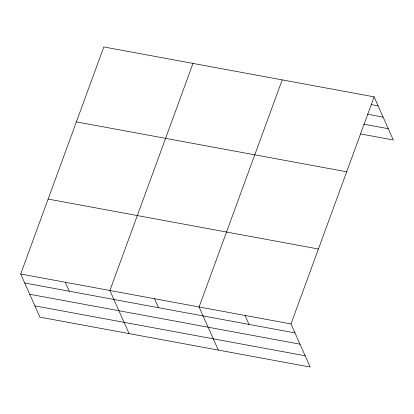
<?xml version="1.0" encoding="UTF-8"?>
<svg xmlns="http://www.w3.org/2000/svg" width="414" height="414" viewBox="0 0 414 414"><rect width="100%" height="100%" fill="white"/><g stroke="black" fill="none" stroke-linecap="round" stroke-linejoin="round"><path stroke-width="0.62" d="M374.106 96.86L290.99 323.934L310.189 367.052L39.894 317.14L20.7 274.021L103.81 46.948L374.106 96.86L393.3 139.979L360.568 133.934M193.007 63.42L109.896 290.493L129.09 333.606M282.203 79.892L199.093 306.965L218.287 350.078M371.177 104.556L378.101 105.839M367.378 114.197L383.116 117.105M363.735 124.179L388.285 128.713M76.383 121.882L346.678 171.794M48.127 199.087L318.418 249M20.7 274.021L290.99 323.934M24.695 282.995L294.985 332.908M29.71 294.261L300.005 344.174M34.88 305.868L305.17 355.781M245.041 315.447L249.037 324.421M154.494 298.727L158.49 307.7M65.298 282.255L69.293 291.228"/></g></svg>
